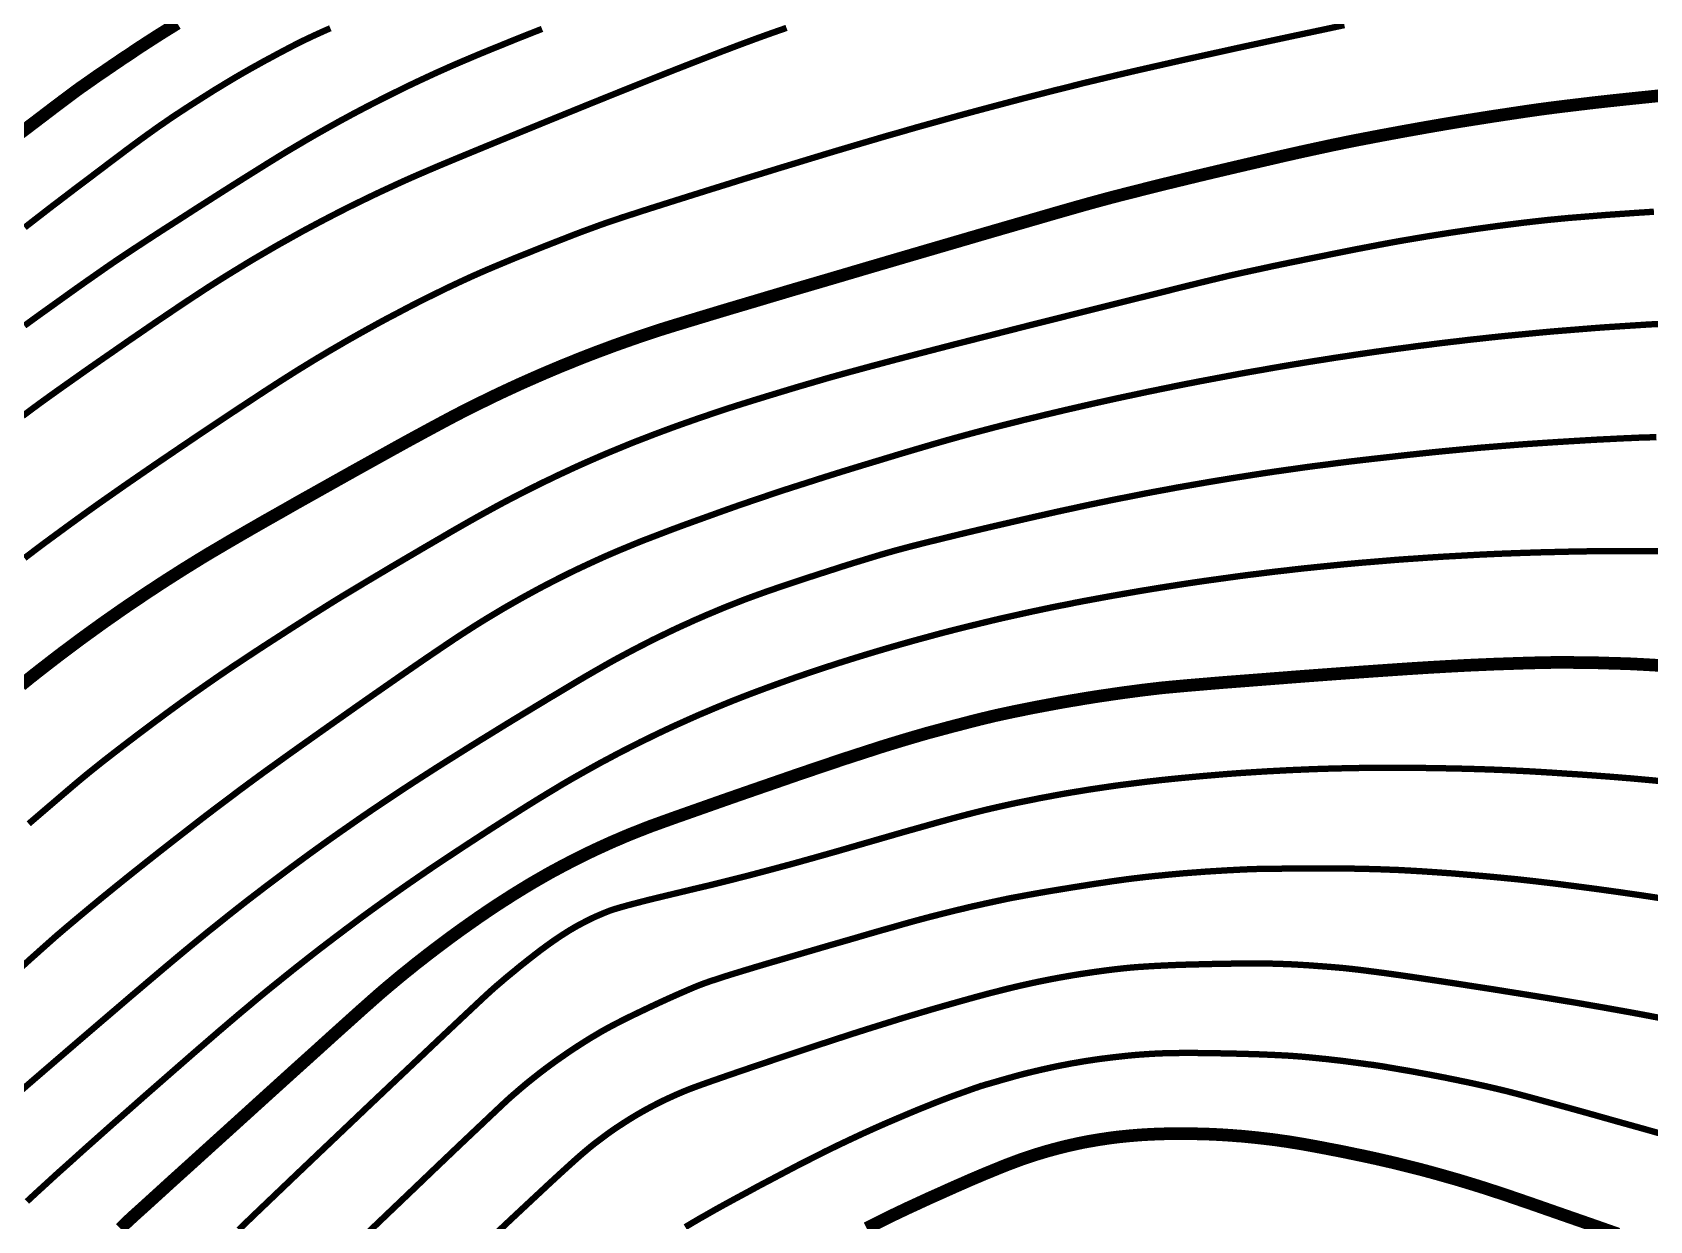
# Model space of a CAD drawing. Extents: x 36524600 to 36525730, y 2746759 to 2747713.
# Drawn here: x 36525067.22 to 36525086.36, y 2747541.26 to 2747555.33 of the extents above; entities that cross this region are included whole.
import ezdxf

# ---------------------------------------------------------------- set-up
doc = ezdxf.new("R2010")
doc.units = 0
doc.header["$LTSCALE"] = 1000
doc.header["$MEASUREMENT"] = 0
doc.layers.add('DGX', color=251, linetype='Continuous')

# ---------------------------------------------------------------- blocks, each defined once
blk = doc.blocks.new('dxt')
at = {"layer": 'DGX', "color": 253, "linetype": 'Continuous', "flags": 128}
for points, const_width in [([(36525067.051, 2747554.116), (36525067.213, 2747554.239), (36525067.355, 2747554.347), (36525067.477, 2747554.44), (36525067.58, 2747554.518), (36525067.663, 2747554.58), (36525067.726, 2747554.627), (36525067.783, 2747554.669), (36525067.848, 2747554.714), (36525067.919, 2747554.764), (36525067.997, 2747554.819), (36525068.083, 2747554.877), (36525068.175, 2747554.94), (36525068.275, 2747555.008), (36525068.382, 2747555.079), (36525068.492, 2747555.153), (36525068.603, 2747555.225), (36525068.715, 2747555.297), (36525068.827, 2747555.367), (36525068.94, 2747555.437)], 0.15), ([(36525070.751, 2747555.38), (36525070.707, 2747555.361), (36525070.662, 2747555.341), (36525070.618, 2747555.321), (36525070.574, 2747555.301), (36525070.531, 2747555.281), (36525070.487, 2747555.26), (36525070.44, 2747555.238), (36525070.389, 2747555.213), (36525070.332, 2747555.184), (36525070.271, 2747555.152), (36525070.204, 2747555.117), (36525070.132, 2747555.079), (36525070.055, 2747555.037), (36525069.972, 2747554.993), (36525069.888, 2747554.946), (36525069.803, 2747554.899), (36525069.719, 2747554.851), (36525069.636, 2747554.803), (36525069.552, 2747554.753), (36525069.47, 2747554.703), (36525069.387, 2747554.653), (36525069.305, 2747554.601), (36525069.226, 2747554.551), (36525069.152, 2747554.504), (36525069.083, 2747554.46), (36525069.02, 2747554.419), (36525068.962, 2747554.381), (36525068.909, 2747554.346), (36525068.861, 2747554.314), (36525068.819, 2747554.285), (36525068.779, 2747554.257), (36525068.739, 2747554.23), (36525068.699, 2747554.202), (36525068.66, 2747554.174), (36525068.621, 2747554.146), (36525068.581, 2747554.118), (36525068.542, 2747554.089), (36525068.503, 2747554.061), (36525068.457, 2747554.027), (36525068.396, 2747553.982), (36525068.322, 2747553.927), (36525068.234, 2747553.86), (36525068.131, 2747553.783), (36525068.015, 2747553.695), (36525067.884, 2747553.596), (36525067.739, 2747553.487), (36525067.587, 2747553.371), (36525067.436, 2747553.256), (36525067.285, 2747553.139), (36525067.134, 2747553.022)], 0.075), ([(36525067.131, 2747551.859), (36525067.275, 2747551.964), (36525067.43, 2747552.075), (36525067.585, 2747552.186), (36525067.73, 2747552.29), (36525067.866, 2747552.386), (36525067.992, 2747552.474), (36525068.108, 2747552.555), (36525068.214, 2747552.628), (36525068.311, 2747552.693), (36525068.398, 2747552.751), (36525068.484, 2747552.807), (36525068.577, 2747552.868), (36525068.678, 2747552.934), (36525068.786, 2747553.004), (36525068.902, 2747553.078), (36525069.025, 2747553.157), (36525069.155, 2747553.241), (36525069.293, 2747553.329), (36525069.431, 2747553.417), (36525069.56, 2747553.499), (36525069.682, 2747553.576), (36525069.795, 2747553.647), (36525069.901, 2747553.713), (36525069.998, 2747553.774), (36525070.087, 2747553.829), (36525070.168, 2747553.879), (36525070.246, 2747553.926), (36525070.323, 2747553.972), (36525070.401, 2747554.018), (36525070.479, 2747554.064), (36525070.557, 2747554.109), (36525070.636, 2747554.154), (36525070.714, 2747554.198), (36525070.793, 2747554.242), (36525070.872, 2747554.286), (36525070.952, 2747554.329), (36525071.031, 2747554.372), (36525071.111, 2747554.414), (36525071.191, 2747554.456), (36525071.271, 2747554.497), (36525071.352, 2747554.538), (36525071.433, 2747554.579), (36525071.514, 2747554.619), (36525071.595, 2747554.659), (36525071.676, 2747554.699), (36525071.758, 2747554.738), (36525071.839, 2747554.776), (36525071.921, 2747554.814), (36525072.003, 2747554.852), (36525072.086, 2747554.889), (36525072.173, 2747554.928), (36525072.272, 2747554.971), (36525072.381, 2747555.017), (36525072.501, 2747555.068), (36525072.632, 2747555.122), (36525072.773, 2747555.179), (36525072.925, 2747555.241), (36525073.088, 2747555.306), (36525073.256, 2747555.372)], 0.075), ([(36525067.111, 2747550.791), (36525067.202, 2747550.859), (36525067.305, 2747550.935), (36525067.421, 2747551.019), (36525067.55, 2747551.111), (36525067.69, 2747551.21), (36525067.843, 2747551.318), (36525068.009, 2747551.434), (36525068.187, 2747551.557), (36525068.365, 2747551.681), (36525068.533, 2747551.796), (36525068.69, 2747551.904), (36525068.837, 2747552.003), (36525068.973, 2747552.095), (36525069.098, 2747552.178), (36525069.212, 2747552.253), (36525069.316, 2747552.321), (36525069.415, 2747552.384), (36525069.514, 2747552.446), (36525069.613, 2747552.507), (36525069.713, 2747552.568), (36525069.813, 2747552.629), (36525069.914, 2747552.688), (36525070.015, 2747552.747), (36525070.116, 2747552.806), (36525070.218, 2747552.863), (36525070.32, 2747552.92), (36525070.422, 2747552.977), (36525070.525, 2747553.032), (36525070.628, 2747553.087), (36525070.732, 2747553.141), (36525070.836, 2747553.195), (36525070.94, 2747553.248), (36525071.045, 2747553.3), (36525071.15, 2747553.351), (36525071.255, 2747553.402), (36525071.361, 2747553.452), (36525071.467, 2747553.501), (36525071.573, 2747553.55), (36525071.68, 2747553.598), (36525071.787, 2747553.645), (36525071.912, 2747553.699), (36525072.072, 2747553.767), (36525072.267, 2747553.848), (36525072.497, 2747553.943), (36525072.762, 2747554.052), (36525073.062, 2747554.175), (36525073.397, 2747554.312), (36525073.768, 2747554.463), (36525074.142, 2747554.614), (36525074.488, 2747554.753), (36525074.807, 2747554.88), (36525075.099, 2747554.994), (36525075.362, 2747555.096), (36525075.599, 2747555.186), (36525075.807, 2747555.263), (36525075.988, 2747555.328), (36525076.149, 2747555.384)], 0.075), ([(36525082.751, 2747555.417), (36525082.461, 2747555.355), (36525082.145, 2747555.288), (36525081.805, 2747555.215), (36525081.462, 2747555.141), (36525081.142, 2747555.07), (36525080.842, 2747555.004), (36525080.564, 2747554.941), (36525080.308, 2747554.883), (36525080.073, 2747554.828), (36525079.859, 2747554.777), (36525079.667, 2747554.731), (36525079.486, 2747554.685), (36525079.305, 2747554.64), (36525079.123, 2747554.593), (36525078.943, 2747554.547), (36525078.762, 2747554.499), (36525078.581, 2747554.451), (36525078.401, 2747554.403), (36525078.22, 2747554.354), (36525078.04, 2747554.304), (36525077.86, 2747554.254), (36525077.68, 2747554.204), (36525077.501, 2747554.152), (36525077.321, 2747554.101), (36525077.142, 2747554.048), (36525076.962, 2747553.995), (36525076.783, 2747553.942), (36525076.603, 2747553.888), (36525076.419, 2747553.832), (36525076.232, 2747553.775), (36525076.041, 2747553.717), (36525075.847, 2747553.657), (36525075.65, 2747553.597), (36525075.45, 2747553.534), (36525075.247, 2747553.471), (36525075.05, 2747553.409), (36525074.869, 2747553.352), (36525074.704, 2747553.3), (36525074.556, 2747553.253), (36525074.424, 2747553.211), (36525074.308, 2747553.173), (36525074.208, 2747553.141), (36525074.125, 2747553.113), (36525074.045, 2747553.086), (36525073.956, 2747553.055), (36525073.858, 2747553.019), (36525073.751, 2747552.98), (36525073.635, 2747552.936), (36525073.51, 2747552.887), (36525073.377, 2747552.835), (36525073.234, 2747552.779), (36525073.091, 2747552.721), (36525072.957, 2747552.668), (36525072.834, 2747552.617), (36525072.719, 2747552.569), (36525072.614, 2747552.525), (36525072.518, 2747552.483), (36525072.432, 2747552.445), (36525072.356, 2747552.41), (36525072.284, 2747552.377), (36525072.212, 2747552.343), (36525072.14, 2747552.309), (36525072.069, 2747552.274), (36525071.997, 2747552.239), (36525071.926, 2747552.204), (36525071.855, 2747552.169), (36525071.784, 2747552.133), (36525071.714, 2747552.097), (36525071.643, 2747552.06), (36525071.573, 2747552.023), (36525071.503, 2747551.986), (36525071.432, 2747551.949), (36525071.363, 2747551.912), (36525071.293, 2747551.874), (36525071.223, 2747551.835), (36525071.154, 2747551.797), (36525071.084, 2747551.758), (36525071.015, 2747551.719), (36525070.946, 2747551.68), (36525070.878, 2747551.64), (36525070.809, 2747551.6), (36525070.74, 2747551.56), (36525070.672, 2747551.519), (36525070.604, 2747551.479), (36525070.536, 2747551.438), (36525070.468, 2747551.396), (36525070.401, 2747551.355), (36525070.333, 2747551.313), (36525070.266, 2747551.27), (36525070.199, 2747551.228), (36525070.132, 2747551.185), (36525070.061, 2747551.139), (36525069.982, 2747551.088), (36525069.895, 2747551.031), (36525069.8, 2747550.968), (36525069.696, 2747550.9), (36525069.584, 2747550.826), (36525069.464, 2747550.746), (36525069.336, 2747550.661), (36525069.204, 2747550.573), (36525069.073, 2747550.484), (36525068.941, 2747550.395), (36525068.81, 2747550.306), (36525068.679, 2747550.217), (36525068.548, 2747550.127), (36525068.417, 2747550.037), (36525068.287, 2747549.947), (36525068.157, 2747549.856), (36525068.027, 2747549.765), (36525067.898, 2747549.673), (36525067.769, 2747549.58), (36525067.641, 2747549.487), (36525067.513, 2747549.393), (36525067.385, 2747549.299), (36525067.258, 2747549.204), (36525067.132, 2747549.108)], 0.075), ([(36525067.092, 2747547.605), (36525067.188, 2747547.683), (36525067.285, 2747547.76), (36525067.383, 2747547.836), (36525067.481, 2747547.912), (36525067.579, 2747547.987), (36525067.678, 2747548.061), (36525067.777, 2747548.135), (36525067.877, 2747548.208), (36525067.978, 2747548.281), (36525068.078, 2747548.353), (36525068.18, 2747548.424), (36525068.281, 2747548.495), (36525068.383, 2747548.565), (36525068.486, 2747548.634), (36525068.589, 2747548.703), (36525068.692, 2747548.771), (36525068.796, 2747548.839), (36525068.9, 2747548.905), (36525069.005, 2747548.972), (36525069.11, 2747549.037), (36525069.215, 2747549.102), (36525069.321, 2747549.166), (36525069.428, 2747549.229), (36525069.543, 2747549.297), (36525069.675, 2747549.374), (36525069.824, 2747549.46), (36525069.99, 2747549.555), (36525070.174, 2747549.659), (36525070.374, 2747549.773), (36525070.592, 2747549.895), (36525070.827, 2747550.027), (36525071.061, 2747550.158), (36525071.277, 2747550.278), (36525071.475, 2747550.388), (36525071.654, 2747550.487), (36525071.816, 2747550.575), (36525071.96, 2747550.653), (36525072.085, 2747550.72), (36525072.192, 2747550.777), (36525072.29, 2747550.828), (36525072.389, 2747550.878), (36525072.488, 2747550.928), (36525072.587, 2747550.976), (36525072.687, 2747551.025), (36525072.786, 2747551.072), (36525072.887, 2747551.119), (36525072.987, 2747551.165), (36525073.088, 2747551.21), (36525073.19, 2747551.255), (36525073.291, 2747551.299), (36525073.393, 2747551.342), (36525073.495, 2747551.385), (36525073.598, 2747551.426), (36525073.7, 2747551.468), (36525073.803, 2747551.508), (36525073.907, 2747551.548), (36525074.01, 2747551.586), (36525074.114, 2747551.625), (36525074.218, 2747551.662), (36525074.323, 2747551.699), (36525074.427, 2747551.735), (36525074.532, 2747551.77), (36525074.637, 2747551.805), (36525074.768, 2747551.846), (36525074.951, 2747551.902), (36525075.185, 2747551.973), (36525075.471, 2747552.059), (36525075.808, 2747552.159), (36525076.196, 2747552.275), (36525076.637, 2747552.404), (36525077.128, 2747552.549), (36525077.622, 2747552.694), (36525078.067, 2747552.824), (36525078.463, 2747552.94), (36525078.811, 2747553.041), (36525079.112, 2747553.128), (36525079.363, 2747553.201), (36525079.567, 2747553.259), (36525079.722, 2747553.303), (36525079.861, 2747553.341), (36525080.017, 2747553.383), (36525080.19, 2747553.427), (36525080.379, 2747553.475), (36525080.585, 2747553.527), (36525080.808, 2747553.581), (36525081.047, 2747553.639), (36525081.304, 2747553.7), (36525081.56, 2747553.76), (36525081.801, 2747553.816), (36525082.025, 2747553.868), (36525082.233, 2747553.915), (36525082.426, 2747553.957), (36525082.602, 2747553.995), (36525082.762, 2747554.028), (36525082.907, 2747554.057), (36525083.043, 2747554.083), (36525083.178, 2747554.109), (36525083.313, 2747554.134), (36525083.448, 2747554.159), (36525083.582, 2747554.183), (36525083.716, 2747554.207), (36525083.849, 2747554.23), (36525083.982, 2747554.253), (36525084.115, 2747554.275), (36525084.248, 2747554.296), (36525084.38, 2747554.317), (36525084.513, 2747554.338), (36525084.646, 2747554.358), (36525084.779, 2747554.378), (36525084.912, 2747554.398), (36525085.045, 2747554.417), (36525085.187, 2747554.436), (36525085.345, 2747554.456), (36525085.521, 2747554.477), (36525085.713, 2747554.5), (36525085.921, 2747554.523), (36525086.147, 2747554.547), (36525086.389, 2747554.572), (36525086.649, 2747554.599)], 0.15), ([(36525086.414, 2747553.208), (36525086.211, 2747553.195), (36525086.025, 2747553.182), (36525085.852, 2747553.17), (36525085.69, 2747553.157), (36525085.541, 2747553.145), (36525085.403, 2747553.134), (36525085.278, 2747553.122), (36525085.164, 2747553.111), (36525085.063, 2747553.1), (36525084.967, 2747553.089), (36525084.872, 2747553.078), (36525084.777, 2747553.066), (36525084.681, 2747553.054), (36525084.586, 2747553.042), (36525084.491, 2747553.029), (36525084.396, 2747553.016), (36525084.301, 2747553.003), (36525084.206, 2747552.989), (36525084.111, 2747552.975), (36525084.016, 2747552.961), (36525083.921, 2747552.946), (36525083.826, 2747552.931), (36525083.731, 2747552.916), (36525083.636, 2747552.9), (36525083.542, 2747552.884), (36525083.441, 2747552.867), (36525083.329, 2747552.847), (36525083.205, 2747552.824), (36525083.069, 2747552.798), (36525082.922, 2747552.77), (36525082.762, 2747552.738), (36525082.592, 2747552.704), (36525082.409, 2747552.667), (36525082.227, 2747552.63), (36525082.056, 2747552.595), (36525081.898, 2747552.562), (36525081.751, 2747552.53), (36525081.616, 2747552.501), (36525081.493, 2747552.474), (36525081.381, 2747552.449), (36525081.282, 2747552.425), (36525081.165, 2747552.397), (36525081.001, 2747552.357), (36525080.79, 2747552.305), (36525080.532, 2747552.24), (36525080.226, 2747552.164), (36525079.874, 2747552.076), (36525079.475, 2747551.976), (36525079.028, 2747551.864), (36525078.577, 2747551.749), (36525078.162, 2747551.644), (36525077.784, 2747551.546), (36525077.442, 2747551.457), (36525077.138, 2747551.376), (36525076.87, 2747551.303), (36525076.639, 2747551.239), (36525076.445, 2747551.182), (36525076.274, 2747551.132), (36525076.115, 2747551.084), (36525075.967, 2747551.039), (36525075.83, 2747550.997), (36525075.704, 2747550.958), (36525075.589, 2747550.922), (36525075.485, 2747550.889), (36525075.393, 2747550.859), (36525075.306, 2747550.83), (36525075.219, 2747550.8), (36525075.132, 2747550.771), (36525075.045, 2747550.74), (36525074.959, 2747550.71), (36525074.872, 2747550.679), (36525074.786, 2747550.648), (36525074.7, 2747550.616), (36525074.614, 2747550.584), (36525074.528, 2747550.551), (36525074.443, 2747550.518), (36525074.357, 2747550.485), (36525074.273, 2747550.451), (36525074.188, 2747550.416), (36525074.103, 2747550.381), (36525074.019, 2747550.346), (36525073.935, 2747550.31), (36525073.852, 2747550.274), (36525073.768, 2747550.237), (36525073.685, 2747550.2), (36525073.602, 2747550.162), (36525073.519, 2747550.123), (36525073.437, 2747550.085), (36525073.355, 2747550.045), (36525073.272, 2747550.006), (36525073.191, 2747549.965), (36525073.109, 2747549.925), (36525073.028, 2747549.883), (36525072.947, 2747549.842), (36525072.866, 2747549.8), (36525072.785, 2747549.757), (36525072.705, 2747549.714), (36525072.62, 2747549.667), (36525072.525, 2747549.615), (36525072.42, 2747549.556), (36525072.306, 2747549.491), (36525072.182, 2747549.42), (36525072.049, 2747549.342), (36525071.906, 2747549.259), (36525071.753, 2747549.169), (36525071.6, 2747549.079), (36525071.457, 2747548.995), (36525071.325, 2747548.916), (36525071.202, 2747548.843), (36525071.089, 2747548.775), (36525070.986, 2747548.713), (36525070.893, 2747548.657), (36525070.81, 2747548.606), (36525070.728, 2747548.555), (36525070.636, 2747548.497), (36525070.534, 2747548.433), (36525070.423, 2747548.362), (36525070.302, 2747548.285), (36525070.172, 2747548.201), (36525070.032, 2747548.111), (36525069.883, 2747548.014), (36525069.73, 2747547.913), (36525069.578, 2747547.812), (36525069.426, 2747547.709), (36525069.275, 2747547.604), (36525069.125, 2747547.499), (36525068.976, 2747547.392), (36525068.828, 2747547.284), (36525068.681, 2747547.175), (36525068.539, 2747547.069), (36525068.407, 2747546.969), (36525068.284, 2747546.875), (36525068.171, 2747546.788), (36525068.067, 2747546.707), (36525067.973, 2747546.632), (36525067.888, 2747546.564), (36525067.813, 2747546.502), (36525067.721, 2747546.425), (36525067.585, 2747546.309), (36525067.405, 2747546.155), (36525067.181, 2747545.963)], 0.075), ([(36525086.465, 2747551.879), (36525086.348, 2747551.873), (36525086.224, 2747551.865), (36525086.099, 2747551.857), (36525085.975, 2747551.849), (36525085.851, 2747551.841), (36525085.726, 2747551.832), (36525085.602, 2747551.822), (36525085.478, 2747551.812), (36525085.354, 2747551.802), (36525085.23, 2747551.792), (36525085.106, 2747551.781), (36525084.982, 2747551.769), (36525084.858, 2747551.757), (36525084.734, 2747551.745), (36525084.61, 2747551.733), (36525084.486, 2747551.72), (36525084.362, 2747551.706), (36525084.238, 2747551.693), (36525084.114, 2747551.678), (36525083.991, 2747551.664), (36525083.867, 2747551.649), (36525083.743, 2747551.633), (36525083.62, 2747551.618), (36525083.496, 2747551.601), (36525083.373, 2747551.585), (36525083.249, 2747551.568), (36525083.126, 2747551.551), (36525083.003, 2747551.533), (36525082.88, 2747551.515), (36525082.756, 2747551.496), (36525082.633, 2747551.478), (36525082.51, 2747551.458), (36525082.387, 2747551.439), (36525082.264, 2747551.419), (36525082.141, 2747551.399), (36525082.018, 2747551.378), (36525081.895, 2747551.357), (36525081.773, 2747551.335), (36525081.65, 2747551.314), (36525081.527, 2747551.292), (36525081.405, 2747551.269), (36525081.282, 2747551.246), (36525081.16, 2747551.223), (36525081.038, 2747551.2), (36525080.915, 2747551.176), (36525080.793, 2747551.152), (36525080.671, 2747551.127), (36525080.549, 2747551.102), (36525080.427, 2747551.077), (36525080.305, 2747551.051), (36525080.183, 2747551.025), (36525080.061, 2747550.999), (36525079.939, 2747550.972), (36525079.817, 2747550.945), (36525079.694, 2747550.917), (36525079.572, 2747550.889), (36525079.45, 2747550.861), (36525079.328, 2747550.832), (36525079.206, 2747550.803), (36525079.084, 2747550.773), (36525078.962, 2747550.744), (36525078.84, 2747550.713), (36525078.719, 2747550.683), (36525078.598, 2747550.652), (36525078.477, 2747550.62), (36525078.348, 2747550.586), (36525078.205, 2747550.547), (36525078.047, 2747550.503), (36525077.874, 2747550.453), (36525077.687, 2747550.398), (36525077.485, 2747550.338), (36525077.268, 2747550.272), (36525077.036, 2747550.202), (36525076.801, 2747550.13), (36525076.575, 2747550.059), (36525076.357, 2747549.989), (36525076.147, 2747549.922), (36525075.946, 2747549.855), (36525075.754, 2747549.79), (36525075.57, 2747549.727), (36525075.395, 2747549.665), (36525075.229, 2747549.605), (36525075.073, 2747549.549), (36525074.927, 2747549.496), (36525074.792, 2747549.446), (36525074.667, 2747549.398), (36525074.552, 2747549.354), (36525074.447, 2747549.314), (36525074.353, 2747549.276), (36525074.264, 2747549.239), (36525074.175, 2747549.202), (36525074.086, 2747549.164), (36525073.998, 2747549.126), (36525073.91, 2747549.086), (36525073.823, 2747549.046), (36525073.735, 2747549.005), (36525073.648, 2747548.964), (36525073.562, 2747548.922), (36525073.476, 2747548.879), (36525073.39, 2747548.835), (36525073.304, 2747548.791), (36525073.219, 2747548.746), (36525073.134, 2747548.7), (36525073.05, 2747548.654), (36525072.966, 2747548.607), (36525072.882, 2747548.559), (36525072.798, 2747548.511), (36525072.716, 2747548.462), (36525072.633, 2747548.412), (36525072.551, 2747548.362), (36525072.469, 2747548.311), (36525072.388, 2747548.259), (36525072.307, 2747548.207), (36525072.22, 2747548.15), (36525072.119, 2747548.082), (36525072.005, 2747548.005), (36525071.877, 2747547.918), (36525071.736, 2747547.821), (36525071.581, 2747547.714), (36525071.413, 2747547.597), (36525071.232, 2747547.471), (36525071.048, 2747547.342), (36525070.871, 2747547.217), (36525070.702, 2747547.098), (36525070.541, 2747546.984), (36525070.387, 2747546.875), (36525070.241, 2747546.771), (36525070.102, 2747546.671), (36525069.971, 2747546.577), (36525069.841, 2747546.482), (36525069.703, 2747546.38), (36525069.558, 2747546.271), (36525069.405, 2747546.156), (36525069.245, 2747546.034), (36525069.079, 2747545.905), (36525068.905, 2747545.77), (36525068.723, 2747545.628), (36525068.542, 2747545.485), (36525068.37, 2747545.348), (36525068.206, 2747545.216), (36525068.05, 2747545.089), (36525067.902, 2747544.967), (36525067.763, 2747544.851), (36525067.632, 2747544.741), (36525067.509, 2747544.636), (36525067.375, 2747544.517), (36525067.208, 2747544.368), (36525067.01, 2747544.189)], 0.075), ([(36525086.444, 2747550.539), (36525086.346, 2747550.537), (36525086.248, 2747550.534), (36525086.139, 2747550.529), (36525086.018, 2747550.524), (36525085.886, 2747550.517), (36525085.742, 2747550.51), (36525085.587, 2747550.501), (36525085.421, 2747550.491), (36525085.243, 2747550.48), (36525085.06, 2747550.468), (36525084.88, 2747550.456), (36525084.703, 2747550.442), (36525084.527, 2747550.428), (36525084.354, 2747550.414), (36525084.183, 2747550.398), (36525084.015, 2747550.382), (36525083.849, 2747550.366), (36525083.687, 2747550.349), (36525083.529, 2747550.332), (36525083.376, 2747550.315), (36525083.227, 2747550.298), (36525083.083, 2747550.282), (36525082.944, 2747550.266), (36525082.809, 2747550.25), (36525082.679, 2747550.234), (36525082.552, 2747550.217), (36525082.424, 2747550.201), (36525082.296, 2747550.184), (36525082.169, 2747550.166), (36525082.041, 2747550.148), (36525081.914, 2747550.13), (36525081.787, 2747550.111), (36525081.659, 2747550.091), (36525081.532, 2747550.071), (36525081.405, 2747550.051), (36525081.278, 2747550.03), (36525081.151, 2747550.009), (36525081.024, 2747549.987), (36525080.898, 2747549.965), (36525080.771, 2747549.943), (36525080.644, 2747549.919), (36525080.518, 2747549.896), (36525080.391, 2747549.872), (36525080.265, 2747549.847), (36525080.139, 2747549.822), (36525080.012, 2747549.797), (36525079.886, 2747549.771), (36525079.76, 2747549.745), (36525079.634, 2747549.718), (36525079.506, 2747549.69), (36525079.371, 2747549.661), (36525079.23, 2747549.629), (36525079.083, 2747549.596), (36525078.93, 2747549.561), (36525078.771, 2747549.524), (36525078.606, 2747549.486), (36525078.436, 2747549.446), (36525078.268, 2747549.406), (36525078.112, 2747549.368), (36525077.969, 2747549.333), (36525077.838, 2747549.301), (36525077.719, 2747549.271), (36525077.612, 2747549.244), (36525077.518, 2747549.219), (36525077.436, 2747549.197), (36525077.355, 2747549.174), (36525077.265, 2747549.148), (36525077.166, 2747549.118), (36525077.058, 2747549.085), (36525076.94, 2747549.049), (36525076.813, 2747549.009), (36525076.677, 2747548.965), (36525076.531, 2747548.918), (36525076.386, 2747548.871), (36525076.25, 2747548.826), (36525076.124, 2747548.784), (36525076.007, 2747548.744), (36525075.9, 2747548.707), (36525075.803, 2747548.672), (36525075.715, 2747548.64), (36525075.637, 2747548.611), (36525075.564, 2747548.582), (36525075.49, 2747548.553), (36525075.417, 2747548.524), (36525075.345, 2747548.494), (36525075.272, 2747548.463), (36525075.2, 2747548.433), (36525075.127, 2747548.401), (36525075.055, 2747548.37), (36525074.984, 2747548.337), (36525074.912, 2747548.305), (36525074.841, 2747548.272), (36525074.769, 2747548.238), (36525074.699, 2747548.204), (36525074.628, 2747548.17), (36525074.557, 2747548.135), (36525074.487, 2747548.099), (36525074.417, 2747548.063), (36525074.347, 2747548.027), (36525074.277, 2747547.99), (36525074.208, 2747547.953), (36525074.139, 2747547.916), (36525074.07, 2747547.878), (36525074.001, 2747547.839), (36525073.933, 2747547.8), (36525073.86, 2747547.758), (36525073.777, 2747547.71), (36525073.685, 2747547.656), (36525073.583, 2747547.595), (36525073.472, 2747547.528), (36525073.351, 2747547.456), (36525073.22, 2747547.377), (36525073.08, 2747547.292), (36525072.936, 2747547.205), (36525072.794, 2747547.118), (36525072.655, 2747547.032), (36525072.518, 2747546.948), (36525072.383, 2747546.864), (36525072.251, 2747546.781), (36525072.12, 2747546.699), (36525071.992, 2747546.618), (36525071.866, 2747546.537), (36525071.739, 2747546.455), (36525071.613, 2747546.373), (36525071.488, 2747546.29), (36525071.363, 2747546.206), (36525071.238, 2747546.122), (36525071.114, 2747546.037), (36525070.991, 2747545.951), (36525070.867, 2747545.865), (36525070.745, 2747545.779), (36525070.622, 2747545.691), (36525070.5, 2747545.603), (36525070.379, 2747545.514), (36525070.258, 2747545.425), (36525070.138, 2747545.335), (36525070.018, 2747545.245), (36525069.898, 2747545.153), (36525069.779, 2747545.062), (36525069.66, 2747544.969), (36525069.542, 2747544.876), (36525069.425, 2747544.782), (36525069.307, 2747544.688), (36525069.191, 2747544.593), (36525069.075, 2747544.498), (36525068.945, 2747544.39), (36525068.789, 2747544.259), (36525068.606, 2747544.104), (36525068.396, 2747543.926), (36525068.16, 2747543.724), (36525067.896, 2747543.498), (36525067.606, 2747543.249), (36525067.289, 2747542.976), (36525066.973, 2747542.703)], 0.075), ([(36525086.478, 2747549.189), (36525086.347, 2747549.19), (36525086.229, 2747549.191), (36525086.118, 2747549.191), (36525086.008, 2747549.191), (36525085.898, 2747549.191), (36525085.787, 2747549.19), (36525085.677, 2747549.189), (36525085.567, 2747549.187), (36525085.458, 2747549.185), (36525085.348, 2747549.183), (36525085.238, 2747549.18), (36525085.129, 2747549.178), (36525085.019, 2747549.174), (36525084.91, 2747549.171), (36525084.8, 2747549.167), (36525084.691, 2747549.163), (36525084.581, 2747549.159), (36525084.472, 2747549.154), (36525084.362, 2747549.149), (36525084.253, 2747549.143), (36525084.144, 2747549.137), (36525084.034, 2747549.131), (36525083.925, 2747549.125), (36525083.815, 2747549.118), (36525083.706, 2747549.111), (36525083.597, 2747549.103), (36525083.487, 2747549.096), (36525083.378, 2747549.088), (36525083.269, 2747549.079), (36525083.16, 2747549.07), (36525083.051, 2747549.061), (36525082.941, 2747549.052), (36525082.832, 2747549.042), (36525082.723, 2747549.032), (36525082.614, 2747549.021), (36525082.505, 2747549.01), (36525082.396, 2747548.999), (36525082.287, 2747548.988), (36525082.178, 2747548.976), (36525082.069, 2747548.963), (36525081.961, 2747548.951), (36525081.852, 2747548.938), (36525081.743, 2747548.924), (36525081.634, 2747548.911), (36525081.526, 2747548.897), (36525081.417, 2747548.882), (36525081.309, 2747548.867), (36525081.2, 2747548.852), (36525081.092, 2747548.837), (36525080.983, 2747548.821), (36525080.875, 2747548.805), (36525080.766, 2747548.788), (36525080.657, 2747548.771), (36525080.549, 2747548.754), (36525080.44, 2747548.736), (36525080.33, 2747548.718), (36525080.221, 2747548.699), (36525080.112, 2747548.68), (36525080.003, 2747548.661), (36525079.893, 2747548.641), (36525079.785, 2747548.621), (36525079.676, 2747548.601), (36525079.567, 2747548.58), (36525079.459, 2747548.558), (36525079.351, 2747548.537), (36525079.243, 2747548.515), (36525079.135, 2747548.492), (36525079.027, 2747548.469), (36525078.919, 2747548.445), (36525078.812, 2747548.421), (36525078.704, 2747548.397), (36525078.597, 2747548.372), (36525078.49, 2747548.346), (36525078.383, 2747548.32), (36525078.276, 2747548.294), (36525078.169, 2747548.267), (36525078.062, 2747548.24), (36525077.955, 2747548.212), (36525077.849, 2747548.183), (36525077.742, 2747548.154), (36525077.636, 2747548.125), (36525077.53, 2747548.095), (36525077.424, 2747548.065), (36525077.318, 2747548.034), (36525077.213, 2747548.003), (36525077.107, 2747547.971), (36525077.002, 2747547.939), (36525076.896, 2747547.906), (36525076.791, 2747547.873), (36525076.686, 2747547.839), (36525076.581, 2747547.805), (36525076.476, 2747547.77), (36525076.37, 2747547.734), (36525076.264, 2747547.698), (36525076.158, 2747547.66), (36525076.051, 2747547.622), (36525075.944, 2747547.583), (36525075.836, 2747547.543), (36525075.729, 2747547.503), (36525075.623, 2747547.462), (36525075.518, 2747547.421), (36525075.415, 2747547.379), (36525075.313, 2747547.337), (36525075.212, 2747547.294), (36525075.112, 2747547.252), (36525075.013, 2747547.208), (36525074.915, 2747547.164), (36525074.817, 2747547.12), (36525074.72, 2747547.075), (36525074.623, 2747547.029), (36525074.527, 2747546.982), (36525074.43, 2747546.935), (36525074.335, 2747546.887), (36525074.239, 2747546.838), (36525074.144, 2747546.789), (36525074.049, 2747546.738), (36525073.954, 2747546.688), (36525073.86, 2747546.636), (36525073.767, 2747546.584), (36525073.673, 2747546.531), (36525073.58, 2747546.478), (36525073.488, 2747546.424), (36525073.392, 2747546.366), (36525073.288, 2747546.303), (36525073.177, 2747546.235), (36525073.058, 2747546.161), (36525072.932, 2747546.081), (36525072.798, 2747545.996), (36525072.657, 2747545.906), (36525072.508, 2747545.809), (36525072.359, 2747545.712), (36525072.215, 2747545.617), (36525072.076, 2747545.525), (36525071.943, 2747545.436), (36525071.816, 2747545.349), (36525071.694, 2747545.265), (36525071.578, 2747545.184), (36525071.468, 2747545.106), (36525071.36, 2747545.029), (36525071.253, 2747544.952), (36525071.146, 2747544.874), (36525071.04, 2747544.795), (36525070.934, 2747544.716), (36525070.828, 2747544.636), (36525070.723, 2747544.556), (36525070.618, 2747544.476), (36525070.514, 2747544.395), (36525070.41, 2747544.313), (36525070.306, 2747544.231), (36525070.203, 2747544.148), (36525070.1, 2747544.065), (36525069.997, 2747543.982), (36525069.895, 2747543.898), (36525069.794, 2747543.813), (36525069.685, 2747543.722), (36525069.564, 2747543.619), (36525069.428, 2747543.503), (36525069.28, 2747543.375), (36525069.117, 2747543.234), (36525068.942, 2747543.081), (36525068.753, 2747542.916), (36525068.55, 2747542.738), (36525068.347, 2747542.559), (36525068.156, 2747542.391), (36525067.977, 2747542.232), (36525067.811, 2747542.084), (36525067.658, 2747541.946), (36525067.516, 2747541.819), (36525067.387, 2747541.701), (36525067.27, 2747541.594), (36525067.16, 2747541.492)], 0.075), ([(36525068.267, 2747541.172), (36525068.312, 2747541.217), (36525068.329, 2747541.234), (36525068.355, 2747541.258), (36525068.422, 2747541.32), (36525068.532, 2747541.419), (36525068.684, 2747541.557), (36525068.877, 2747541.733), (36525069.113, 2747541.946), (36525069.391, 2747542.198), (36525069.711, 2747542.488), (36525070.034, 2747542.781), (36525070.32, 2747543.04), (36525070.571, 2747543.266), (36525070.785, 2747543.46), (36525070.963, 2747543.62), (36525071.104, 2747543.747), (36525071.21, 2747543.841), (36525071.279, 2747543.902), (36525071.33, 2747543.947), (36525071.381, 2747543.991), (36525071.433, 2747544.035), (36525071.485, 2747544.078), (36525071.537, 2747544.122), (36525071.589, 2747544.165), (36525071.642, 2747544.208), (36525071.695, 2747544.25), (36525071.747, 2747544.293), (36525071.801, 2747544.335), (36525071.854, 2747544.376), (36525071.907, 2747544.418), (36525071.961, 2747544.459), (36525072.015, 2747544.5), (36525072.069, 2747544.541), (36525072.124, 2747544.582), (36525072.178, 2747544.622), (36525072.233, 2747544.662), (36525072.288, 2747544.702), (36525072.343, 2747544.741), (36525072.398, 2747544.78), (36525072.454, 2747544.819), (36525072.509, 2747544.858), (36525072.565, 2747544.896), (36525072.621, 2747544.934), (36525072.678, 2747544.972), (36525072.734, 2747545.009), (36525072.791, 2747545.046), (36525072.848, 2747545.082), (36525072.905, 2747545.119), (36525072.962, 2747545.154), (36525073.02, 2747545.19), (36525073.078, 2747545.225), (36525073.136, 2747545.26), (36525073.194, 2747545.294), (36525073.252, 2747545.327), (36525073.311, 2747545.361), (36525073.37, 2747545.394), (36525073.43, 2747545.426), (36525073.489, 2747545.458), (36525073.549, 2747545.489), (36525073.609, 2747545.521), (36525073.669, 2747545.551), (36525073.73, 2747545.581), (36525073.79, 2747545.611), (36525073.851, 2747545.64), (36525073.912, 2747545.669), (36525073.974, 2747545.697), (36525074.035, 2747545.725), (36525074.097, 2747545.753), (36525074.159, 2747545.779), (36525074.221, 2747545.806), (36525074.283, 2747545.832), (36525074.346, 2747545.857), (36525074.409, 2747545.882), (36525074.472, 2747545.907), (36525074.55, 2747545.937), (36525074.661, 2747545.977), (36525074.802, 2747546.028), (36525074.975, 2747546.089), (36525075.179, 2747546.161), (36525075.414, 2747546.244), (36525075.681, 2747546.337), (36525075.979, 2747546.44), (36525076.282, 2747546.545), (36525076.565, 2747546.641), (36525076.826, 2747546.729), (36525077.067, 2747546.807), (36525077.286, 2747546.878), (36525077.485, 2747546.939), (36525077.663, 2747546.992), (36525077.819, 2747547.037), (36525077.961, 2747547.075), (36525078.094, 2747547.111), (36525078.218, 2747547.143), (36525078.332, 2747547.173), (36525078.438, 2747547.2), (36525078.535, 2747547.223), (36525078.622, 2747547.244), (36525078.701, 2747547.261), (36525078.775, 2747547.277), (36525078.85, 2747547.293), (36525078.924, 2747547.308), (36525078.998, 2747547.323), (36525079.073, 2747547.338), (36525079.147, 2747547.352), (36525079.222, 2747547.366), (36525079.296, 2747547.38), (36525079.371, 2747547.394), (36525079.446, 2747547.407), (36525079.521, 2747547.42), (36525079.595, 2747547.432), (36525079.67, 2747547.445), (36525079.745, 2747547.457), (36525079.82, 2747547.469), (36525079.895, 2747547.48), (36525079.97, 2747547.491), (36525080.045, 2747547.502), (36525080.12, 2747547.513), (36525080.196, 2747547.523), (36525080.271, 2747547.533), (36525080.346, 2747547.543), (36525080.421, 2747547.552), (36525080.497, 2747547.561), (36525080.59, 2747547.572), (36525080.719, 2747547.584), (36525080.885, 2747547.599), (36525081.086, 2747547.616), (36525081.323, 2747547.636), (36525081.596, 2747547.657), (36525081.906, 2747547.681), (36525082.251, 2747547.708), (36525082.602, 2747547.734), (36525082.928, 2747547.758), (36525083.23, 2747547.779), (36525083.508, 2747547.798), (36525083.761, 2747547.814), (36525083.99, 2747547.827), (36525084.194, 2747547.838), (36525084.374, 2747547.846), (36525084.537, 2747547.853), (36525084.689, 2747547.858), (36525084.83, 2747547.863), (36525084.961, 2747547.867), (36525085.082, 2747547.87), (36525085.192, 2747547.872), (36525085.292, 2747547.873), (36525085.381, 2747547.873), (36525085.465, 2747547.872), (36525085.549, 2747547.871), (36525085.633, 2747547.87), (36525085.717, 2747547.869), (36525085.801, 2747547.867), (36525085.885, 2747547.864), (36525085.969, 2747547.862), (36525086.052, 2747547.859), (36525086.142, 2747547.856), (36525086.241, 2747547.851), (36525086.351, 2747547.845), (36525086.472, 2747547.838)], 0.15), ([(36525086.588, 2747546.459), (36525086.355, 2747546.481), (36525086.134, 2747546.501), (36525085.925, 2747546.518), (36525085.728, 2747546.533), (36525085.543, 2747546.546), (36525085.37, 2747546.557), (36525085.208, 2747546.568), (36525085.059, 2747546.577), (36525084.922, 2747546.585), (36525084.797, 2747546.591), (36525084.683, 2747546.597), (36525084.582, 2747546.601), (36525084.487, 2747546.605), (36525084.392, 2747546.608), (36525084.297, 2747546.611), (36525084.202, 2747546.614), (36525084.106, 2747546.616), (36525084.011, 2747546.618), (36525083.916, 2747546.62), (36525083.821, 2747546.622), (36525083.726, 2747546.623), (36525083.63, 2747546.625), (36525083.535, 2747546.625), (36525083.44, 2747546.626), (36525083.345, 2747546.626), (36525083.25, 2747546.626), (36525083.154, 2747546.626), (36525083.059, 2747546.625), (36525082.964, 2747546.624), (36525082.869, 2747546.622), (36525082.774, 2747546.621), (36525082.679, 2747546.618), (36525082.583, 2747546.616), (36525082.488, 2747546.613), (36525082.393, 2747546.61), (36525082.298, 2747546.606), (36525082.203, 2747546.602), (36525082.108, 2747546.598), (36525082.013, 2747546.593), (36525081.918, 2747546.588), (36525081.823, 2747546.583), (36525081.728, 2747546.577), (36525081.633, 2747546.571), (36525081.538, 2747546.565), (36525081.443, 2747546.558), (36525081.348, 2747546.551), (36525081.252, 2747546.543), (36525081.157, 2747546.535), (36525081.061, 2747546.527), (36525080.965, 2747546.518), (36525080.869, 2747546.509), (36525080.773, 2747546.5), (36525080.677, 2747546.49), (36525080.581, 2747546.48), (36525080.485, 2747546.469), (36525080.389, 2747546.458), (36525080.294, 2747546.446), (36525080.198, 2747546.434), (36525080.103, 2747546.422), (36525080.008, 2747546.409), (36525079.913, 2747546.395), (36525079.819, 2747546.381), (36525079.724, 2747546.367), (36525079.629, 2747546.351), (36525079.535, 2747546.336), (36525079.441, 2747546.32), (36525079.346, 2747546.303), (36525079.252, 2747546.285), (36525079.158, 2747546.268), (36525079.064, 2747546.249), (36525078.97, 2747546.23), (36525078.876, 2747546.211), (36525078.783, 2747546.191), (36525078.689, 2747546.17), (36525078.596, 2747546.149), (36525078.502, 2747546.127), (36525078.398, 2747546.101), (36525078.269, 2747546.068), (36525078.118, 2747546.028), (36525077.943, 2747545.98), (36525077.745, 2747545.924), (36525077.524, 2747545.862), (36525077.279, 2747545.791), (36525077.012, 2747545.714), (36525076.736, 2747545.634), (36525076.47, 2747545.559), (36525076.212, 2747545.487), (36525075.962, 2747545.42), (36525075.721, 2747545.356), (36525075.489, 2747545.297), (36525075.265, 2747545.241), (36525075.049, 2747545.19), (36525074.849, 2747545.142), (36525074.67, 2747545.099), (36525074.513, 2747545.061), (36525074.378, 2747545.026), (36525074.264, 2747544.996), (36525074.172, 2747544.97), (36525074.101, 2747544.949), (36525074.052, 2747544.932), (36525074.014, 2747544.917), (36525073.976, 2747544.901), (36525073.938, 2747544.885), (36525073.901, 2747544.869), (36525073.863, 2747544.852), (36525073.826, 2747544.834), (36525073.79, 2747544.816), (36525073.753, 2747544.797), (36525073.717, 2747544.778), (36525073.681, 2747544.759), (36525073.645, 2747544.739), (36525073.61, 2747544.718), (36525073.574, 2747544.697), (36525073.54, 2747544.675), (36525073.505, 2747544.653), (36525073.471, 2747544.631), (36525073.437, 2747544.608), (36525073.403, 2747544.585), (36525073.369, 2747544.561), (36525073.335, 2747544.537), (36525073.302, 2747544.513), (36525073.268, 2747544.488), (36525073.235, 2747544.464), (36525073.202, 2747544.438), (36525073.169, 2747544.413), (36525073.136, 2747544.387), (36525073.103, 2747544.362), (36525073.071, 2747544.336), (36525073.038, 2747544.31), (36525073.005, 2747544.284), (36525072.973, 2747544.258), (36525072.941, 2747544.231), (36525072.909, 2747544.205), (36525072.876, 2747544.178), (36525072.844, 2747544.152), (36525072.812, 2747544.125), (36525072.781, 2747544.098), (36525072.749, 2747544.071), (36525072.717, 2747544.044), (36525072.686, 2747544.017), (36525072.635, 2747543.971), (36525072.546, 2747543.889), (36525072.419, 2747543.77), (36525072.253, 2747543.614), (36525072.049, 2747543.422), (36525071.807, 2747543.193), (36525071.526, 2747542.928), (36525071.207, 2747542.626), (36525070.883, 2747542.318), (36525070.585, 2747542.035), (36525070.315, 2747541.778), (36525070.072, 2747541.546), (36525069.856, 2747541.34), (36525069.667, 2747541.158)], 0.075), ([(36525086.563, 2747545.071), (36525086.273, 2747545.115), (36525085.995, 2747545.155), (36525085.729, 2747545.192), (36525085.476, 2747545.225), (36525085.234, 2747545.256), (36525085.004, 2747545.283), (36525084.787, 2747545.307), (36525084.582, 2747545.327), (36525084.386, 2747545.345), (36525084.199, 2747545.361), (36525084.021, 2747545.376), (36525083.85, 2747545.388), (36525083.688, 2747545.399), (36525083.534, 2747545.408), (36525083.388, 2747545.416), (36525083.251, 2747545.421), (36525083.118, 2747545.426), (36525082.984, 2747545.429), (36525082.851, 2747545.432), (36525082.718, 2747545.434), (36525082.584, 2747545.435), (36525082.451, 2747545.435), (36525082.318, 2747545.435), (36525082.184, 2747545.434), (36525082.059, 2747545.432), (36525081.951, 2747545.431), (36525081.859, 2747545.429), (36525081.784, 2747545.428), (36525081.725, 2747545.428), (36525081.683, 2747545.427), (36525081.658, 2747545.427), (36525081.649, 2747545.427), (36525081.645, 2747545.426), (36525081.632, 2747545.426), (36525081.611, 2747545.425), (36525081.582, 2747545.423), (36525081.544, 2747545.421), (36525081.498, 2747545.419), (36525081.444, 2747545.416), (36525081.382, 2747545.413), (36525081.316, 2747545.409), (36525081.249, 2747545.405), (36525081.183, 2747545.401), (36525081.117, 2747545.397), (36525081.051, 2747545.392), (36525080.984, 2747545.387), (36525080.918, 2747545.382), (36525080.852, 2747545.377), (36525080.786, 2747545.371), (36525080.72, 2747545.365), (36525080.653, 2747545.359), (36525080.587, 2747545.352), (36525080.521, 2747545.346), (36525080.455, 2747545.339), (36525080.389, 2747545.332), (36525080.323, 2747545.324), (36525080.253, 2747545.316), (36525080.175, 2747545.306), (36525080.088, 2747545.294), (36525079.994, 2747545.281), (36525079.891, 2747545.265), (36525079.78, 2747545.249), (36525079.662, 2747545.23), (36525079.534, 2747545.21), (36525079.407, 2747545.189), (36525079.289, 2747545.17), (36525079.178, 2747545.151), (36525079.076, 2747545.133), (36525078.982, 2747545.116), (36525078.896, 2747545.1), (36525078.819, 2747545.086), (36525078.749, 2747545.072), (36525078.684, 2747545.058), (36525078.619, 2747545.044), (36525078.555, 2747545.03), (36525078.49, 2747545.016), (36525078.425, 2747545.001), (36525078.36, 2747544.987), (36525078.295, 2747544.972), (36525078.231, 2747544.956), (36525078.166, 2747544.941), (36525078.102, 2747544.925), (36525078.037, 2747544.909), (36525077.973, 2747544.893), (36525077.908, 2747544.876), (36525077.844, 2747544.86), (36525077.78, 2747544.843), (36525077.716, 2747544.826), (36525077.639, 2747544.805), (36525077.539, 2747544.777), (36525077.414, 2747544.741), (36525077.264, 2747544.699), (36525077.091, 2747544.649), (36525076.893, 2747544.591), (36525076.67, 2747544.527), (36525076.424, 2747544.455), (36525076.178, 2747544.383), (36525075.958, 2747544.319), (36525075.763, 2747544.261), (36525075.595, 2747544.21), (36525075.452, 2747544.166), (36525075.335, 2747544.128), (36525075.243, 2747544.098), (36525075.178, 2747544.075), (36525075.122, 2747544.054), (36525075.06, 2747544.029), (36525074.992, 2747544), (36525074.918, 2747543.968), (36525074.838, 2747543.933), (36525074.751, 2747543.894), (36525074.659, 2747543.852), (36525074.56, 2747543.806), (36525074.461, 2747543.759), (36525074.369, 2747543.715), (36525074.284, 2747543.674), (36525074.206, 2747543.635), (36525074.134, 2747543.598), (36525074.069, 2747543.564), (36525074.01, 2747543.532), (36525073.958, 2747543.503), (36525073.91, 2747543.474), (36525073.862, 2747543.446), (36525073.814, 2747543.417), (36525073.766, 2747543.387), (36525073.719, 2747543.357), (36525073.672, 2747543.327), (36525073.625, 2747543.296), (36525073.578, 2747543.265), (36525073.532, 2747543.233), (36525073.486, 2747543.201), (36525073.44, 2747543.169), (36525073.394, 2747543.136), (36525073.349, 2747543.103), (36525073.304, 2747543.07), (36525073.259, 2747543.036), (36525073.215, 2747543.002), (36525073.171, 2747542.967), (36525073.127, 2747542.932), (36525073.083, 2747542.897), (36525073.04, 2747542.861), (36525072.997, 2747542.825), (36525072.955, 2747542.788), (36525072.912, 2747542.752), (36525072.87, 2747542.715), (36525072.803, 2747542.653), (36525072.686, 2747542.543), (36525072.518, 2747542.384), (36525072.299, 2747542.177), (36525072.03, 2747541.921), (36525071.711, 2747541.616), (36525071.341, 2747541.263), (36525070.921, 2747540.862)], 0.075), ([(36525072.719, 2747541.121), (36525072.889, 2747541.281), (36525073.054, 2747541.435), (36525073.203, 2747541.574), (36525073.336, 2747541.698), (36525073.453, 2747541.806), (36525073.554, 2747541.898), (36525073.639, 2747541.975), (36525073.708, 2747542.036), (36525073.761, 2747542.081), (36525073.806, 2747542.119), (36525073.851, 2747542.156), (36525073.897, 2747542.192), (36525073.944, 2747542.227), (36525073.991, 2747542.262), (36525074.038, 2747542.297), (36525074.086, 2747542.331), (36525074.134, 2747542.364), (36525074.183, 2747542.396), (36525074.232, 2747542.428), (36525074.281, 2747542.459), (36525074.331, 2747542.49), (36525074.381, 2747542.52), (36525074.432, 2747542.549), (36525074.483, 2747542.578), (36525074.535, 2747542.606), (36525074.586, 2747542.633), (36525074.639, 2747542.66), (36525074.691, 2747542.686), (36525074.744, 2747542.711), (36525074.797, 2747542.735), (36525074.85, 2747542.759), (36525074.904, 2747542.782), (36525074.958, 2747542.805), (36525075.025, 2747542.831), (36525075.117, 2747542.865), (36525075.235, 2747542.907), (36525075.378, 2747542.957), (36525075.546, 2747543.015), (36525075.739, 2747543.081), (36525075.958, 2747543.155), (36525076.202, 2747543.237), (36525076.453, 2747543.321), (36525076.692, 2747543.399), (36525076.918, 2747543.473), (36525077.132, 2747543.541), (36525077.334, 2747543.604), (36525077.523, 2747543.663), (36525077.701, 2747543.716), (36525077.866, 2747543.765), (36525078.02, 2747543.809), (36525078.165, 2747543.85), (36525078.3, 2747543.888), (36525078.424, 2747543.922), (36525078.539, 2747543.953), (36525078.645, 2747543.98), (36525078.74, 2747544.004), (36525078.825, 2747544.025), (36525078.906, 2747544.044), (36525078.987, 2747544.062), (36525079.068, 2747544.08), (36525079.148, 2747544.097), (36525079.229, 2747544.113), (36525079.31, 2747544.129), (36525079.39, 2747544.144), (36525079.471, 2747544.158), (36525079.552, 2747544.172), (36525079.633, 2747544.185), (36525079.714, 2747544.197), (36525079.795, 2747544.209), (36525079.876, 2747544.22), (36525079.958, 2747544.231), (36525080.039, 2747544.241), (36525080.12, 2747544.25), (36525080.207, 2747544.259), (36525080.304, 2747544.267), (36525080.411, 2747544.274), (36525080.529, 2747544.281), (36525080.657, 2747544.287), (36525080.795, 2747544.293), (36525080.944, 2747544.297), (36525081.103, 2747544.301), (36525081.262, 2747544.305), (36525081.41, 2747544.307), (36525081.549, 2747544.308), (36525081.677, 2747544.309), (36525081.795, 2747544.308), (36525081.903, 2747544.307), (36525082, 2747544.304), (36525082.087, 2747544.301), (36525082.17, 2747544.297), (36525082.252, 2747544.292), (36525082.334, 2747544.287), (36525082.416, 2747544.281), (36525082.498, 2747544.275), (36525082.579, 2747544.269), (36525082.661, 2747544.262), (36525082.743, 2747544.255), (36525082.835, 2747544.245), (36525082.947, 2747544.232), (36525083.079, 2747544.215), (36525083.232, 2747544.195), (36525083.404, 2747544.171), (36525083.597, 2747544.143), (36525083.81, 2747544.111), (36525084.043, 2747544.076), (36525084.281, 2747544.039), (36525084.508, 2747544.004), (36525084.726, 2747543.969), (36525084.933, 2747543.936), (36525085.131, 2747543.904), (36525085.318, 2747543.873), (36525085.495, 2747543.844), (36525085.661, 2747543.815), (36525085.823, 2747543.787), (36525085.984, 2747543.758), (36525086.146, 2747543.729), (36525086.307, 2747543.699), (36525086.469, 2747543.668)], 0.075), ([(36525074.951, 2747541.189), (36525075.035, 2747541.239), (36525075.12, 2747541.289), (36525075.21, 2747541.34), (36525075.31, 2747541.397), (36525075.42, 2747541.458), (36525075.541, 2747541.524), (36525075.673, 2747541.595), (36525075.814, 2747541.672), (36525075.966, 2747541.752), (36525076.129, 2747541.838), (36525076.294, 2747541.925), (36525076.456, 2747542.007), (36525076.614, 2747542.087), (36525076.768, 2747542.162), (36525076.918, 2747542.233), (36525077.064, 2747542.301), (36525077.206, 2747542.365), (36525077.344, 2747542.426), (36525077.476, 2747542.482), (36525077.6, 2747542.535), (36525077.716, 2747542.583), (36525077.823, 2747542.626), (36525077.922, 2747542.666), (36525078.013, 2747542.701), (36525078.095, 2747542.732), (36525078.169, 2747542.759), (36525078.235, 2747542.782), (36525078.292, 2747542.803), (36525078.34, 2747542.82), (36525078.379, 2747542.834), (36525078.41, 2747542.844), (36525078.431, 2747542.852), (36525078.445, 2747542.857), (36525078.449, 2747542.858), (36525078.453, 2747542.86), (36525078.467, 2747542.863), (36525078.489, 2747542.87), (36525078.52, 2747542.879), (36525078.56, 2747542.89), (36525078.609, 2747542.904), (36525078.666, 2747542.921), (36525078.733, 2747542.94), (36525078.804, 2747542.96), (36525078.875, 2747542.98), (36525078.946, 2747542.999), (36525079.018, 2747543.017), (36525079.089, 2747543.034), (36525079.161, 2747543.051), (36525079.233, 2747543.067), (36525079.305, 2747543.083), (36525079.378, 2747543.098), (36525079.45, 2747543.112), (36525079.523, 2747543.126), (36525079.595, 2747543.138), (36525079.668, 2747543.151), (36525079.741, 2747543.162), (36525079.814, 2747543.173), (36525079.887, 2747543.183), (36525079.96, 2747543.192), (36525080.034, 2747543.201), (36525080.107, 2747543.209), (36525080.18, 2747543.217), (36525080.254, 2747543.224), (36525080.327, 2747543.23), (36525080.401, 2747543.235), (36525080.475, 2747543.24), (36525080.553, 2747543.244), (36525080.641, 2747543.247), (36525080.738, 2747543.249), (36525080.844, 2747543.25), (36525080.96, 2747543.25), (36525081.085, 2747543.249), (36525081.219, 2747543.247), (36525081.362, 2747543.244), (36525081.506, 2747543.241), (36525081.64, 2747543.237), (36525081.766, 2747543.233), (36525081.881, 2747543.228), (36525081.988, 2747543.223), (36525082.085, 2747543.218), (36525082.173, 2747543.212), (36525082.251, 2747543.206), (36525082.325, 2747543.199), (36525082.399, 2747543.192), (36525082.473, 2747543.184), (36525082.547, 2747543.177), (36525082.62, 2747543.168), (36525082.694, 2747543.16), (36525082.767, 2747543.151), (36525082.841, 2747543.141), (36525082.91, 2747543.132), (36525082.97, 2747543.124), (36525083.02, 2747543.117), (36525083.062, 2747543.112), (36525083.094, 2747543.108), (36525083.117, 2747543.105), (36525083.131, 2747543.103), (36525083.136, 2747543.102), (36525083.141, 2747543.101), (36525083.155, 2747543.099), (36525083.178, 2747543.095), (36525083.21, 2747543.09), (36525083.251, 2747543.083), (36525083.302, 2747543.074), (36525083.361, 2747543.064), (36525083.43, 2747543.052), (36525083.503, 2747543.04), (36525083.577, 2747543.027), (36525083.65, 2747543.013), (36525083.723, 2747543), (36525083.796, 2747542.986), (36525083.869, 2747542.972), (36525083.942, 2747542.958), (36525084.015, 2747542.943), (36525084.088, 2747542.928), (36525084.161, 2747542.913), (36525084.233, 2747542.898), (36525084.306, 2747542.882), (36525084.379, 2747542.866), (36525084.451, 2747542.85), (36525084.524, 2747542.833), (36525084.596, 2747542.816), (36525084.686, 2747542.794), (36525084.813, 2747542.761), (36525084.974, 2747542.718), (36525085.172, 2747542.664), (36525085.406, 2747542.6), (36525085.675, 2747542.525), (36525085.98, 2747542.439), (36525086.321, 2747542.344), (36525086.671, 2747542.245)], 0.075), ([(36525085.988, 2747541.107), (36525085.672, 2747541.218), (36525085.393, 2747541.315), (36525085.152, 2747541.399), (36525084.949, 2747541.47), (36525084.785, 2747541.526), (36525084.658, 2747541.57), (36525084.569, 2747541.599), (36525084.499, 2747541.622), (36525084.429, 2747541.645), (36525084.359, 2747541.667), (36525084.289, 2747541.689), (36525084.219, 2747541.71), (36525084.148, 2747541.732), (36525084.078, 2747541.753), (36525084.007, 2747541.773), (36525083.936, 2747541.793), (36525083.866, 2747541.813), (36525083.795, 2747541.833), (36525083.724, 2747541.852), (36525083.653, 2747541.871), (36525083.581, 2747541.889), (36525083.51, 2747541.907), (36525083.439, 2747541.925), (36525083.366, 2747541.943), (36525083.29, 2747541.961), (36525083.21, 2747541.979), (36525083.128, 2747541.998), (36525083.042, 2747542.017), (36525082.953, 2747542.036), (36525082.86, 2747542.055), (36525082.765, 2747542.075), (36525082.67, 2747542.094), (36525082.58, 2747542.111), (36525082.494, 2747542.128), (36525082.413, 2747542.143), (36525082.337, 2747542.157), (36525082.266, 2747542.17), (36525082.199, 2747542.181), (36525082.137, 2747542.191), (36525082.077, 2747542.201), (36525082.017, 2747542.209), (36525081.957, 2747542.218), (36525081.897, 2747542.226), (36525081.837, 2747542.233), (36525081.777, 2747542.24), (36525081.716, 2747542.247), (36525081.656, 2747542.253), (36525081.596, 2747542.259), (36525081.535, 2747542.265), (36525081.475, 2747542.269), (36525081.415, 2747542.274), (36525081.354, 2747542.278), (36525081.294, 2747542.282), (36525081.233, 2747542.285), (36525081.173, 2747542.288), (36525081.112, 2747542.29), (36525081.052, 2747542.292), (36525080.991, 2747542.293), (36525080.93, 2747542.294), (36525080.87, 2747542.295), (36525080.809, 2747542.295), (36525080.749, 2747542.295), (36525080.688, 2747542.294), (36525080.627, 2747542.293), (36525080.567, 2747542.291), (36525080.507, 2747542.289), (36525080.446, 2747542.286), (36525080.386, 2747542.283), (36525080.326, 2747542.279), (36525080.266, 2747542.274), (36525080.206, 2747542.269), (36525080.146, 2747542.263), (36525080.086, 2747542.257), (36525080.027, 2747542.25), (36525079.967, 2747542.242), (36525079.907, 2747542.233), (36525079.848, 2747542.224), (36525079.789, 2747542.214), (36525079.729, 2747542.204), (36525079.67, 2747542.193), (36525079.611, 2747542.181), (36525079.553, 2747542.168), (36525079.494, 2747542.155), (36525079.436, 2747542.141), (36525079.377, 2747542.126), (36525079.319, 2747542.111), (36525079.261, 2747542.095), (36525079.203, 2747542.079), (36525079.146, 2747542.061), (36525079.088, 2747542.044), (36525079.031, 2747542.025), (36525078.974, 2747542.006), (36525078.917, 2747541.986), (36525078.861, 2747541.965), (36525078.805, 2747541.944), (36525078.747, 2747541.922), (36525078.685, 2747541.897), (36525078.621, 2747541.871), (36525078.553, 2747541.843), (36525078.482, 2747541.814), (36525078.407, 2747541.782), (36525078.329, 2747541.749), (36525078.248, 2747541.713), (36525078.165, 2747541.677), (36525078.082, 2747541.64), (36525078, 2747541.603), (36525077.917, 2747541.566), (36525077.834, 2747541.529), (36525077.752, 2747541.491), (36525077.67, 2747541.453), (36525077.587, 2747541.415), (36525077.505, 2747541.376), (36525077.423, 2747541.337), (36525077.342, 2747541.297), (36525077.26, 2747541.257), (36525077.179, 2747541.216), (36525077.098, 2747541.175)], 0.15)]:
    blk.add_lwpolyline(points, dxfattribs=dict(at, const_width=const_width))

msp = doc.modelspace()

# ---------------------------------------------------------------- block references
msp.add_blockref('dxt', (0, 0))

doc.saveas('drawing.dxf')
